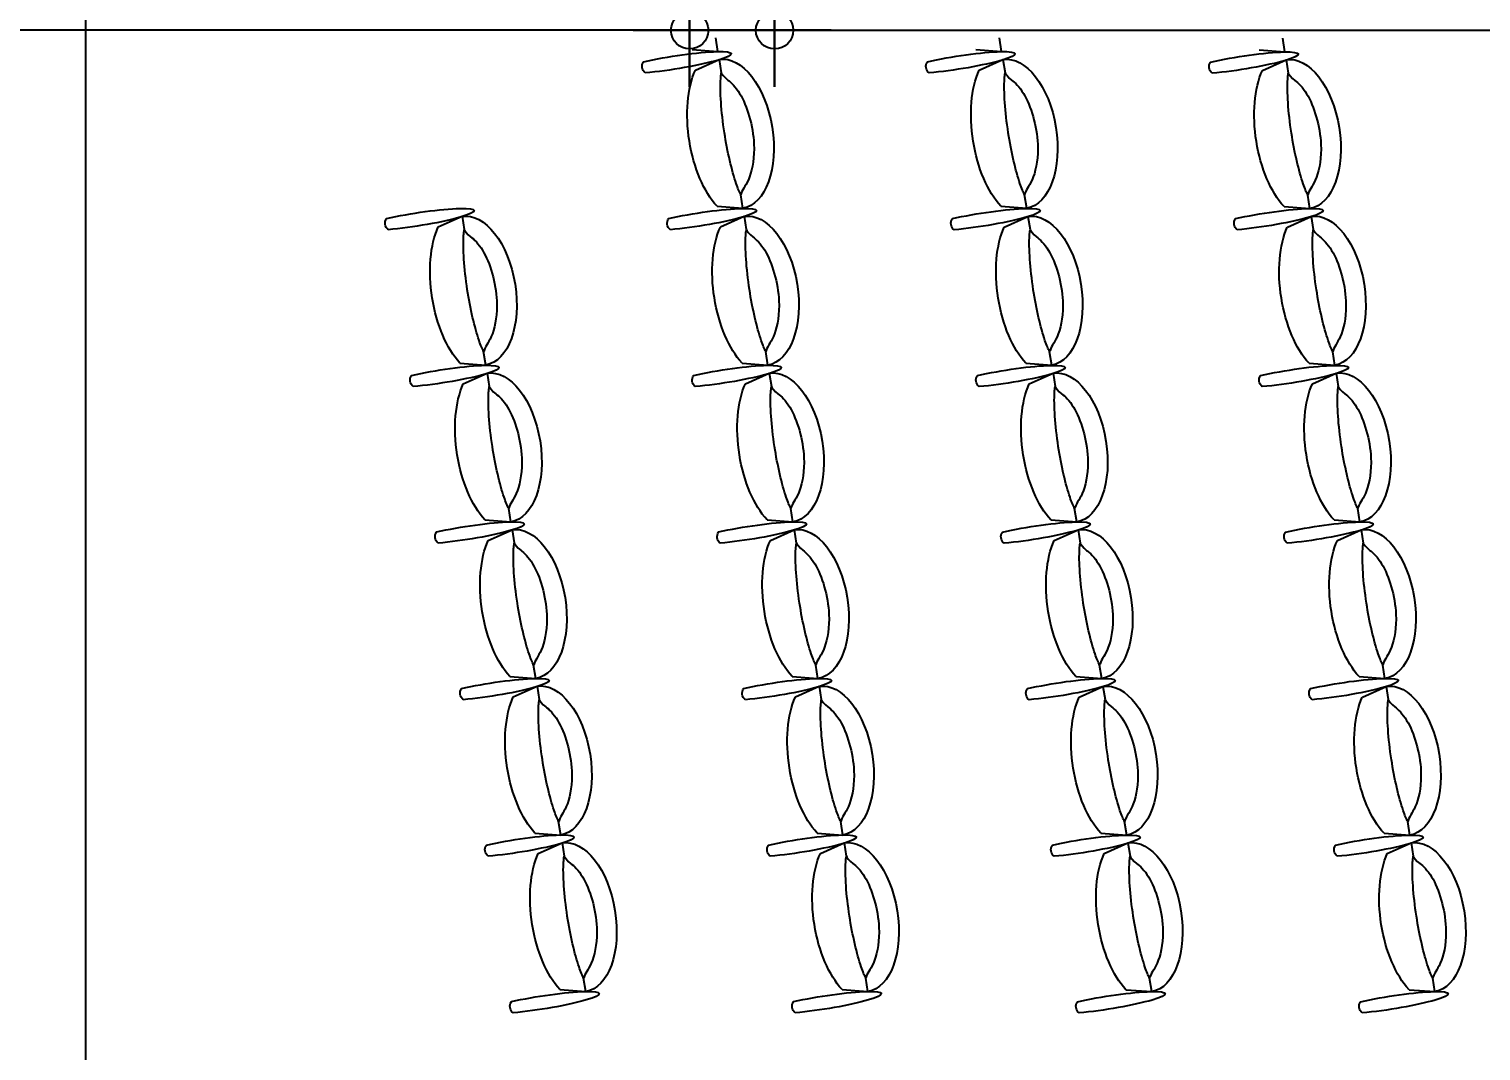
# Model space of a CAD drawing. Header units: metres. Extents: x -11 to 85, y -301 to 135.
# Drawn here: x 19.79 to 24.92, y -184.01 to -180.4 of the extents above; entities that cross this region are included whole.
import ezdxf

# ---------------------------------------------------------------- set-up
doc = ezdxf.new("R2010")
doc.units = ezdxf.units.M
doc.header["$LTSCALE"] = 0.036
doc.header["$PDMODE"] = 2
for name, color, linetype in [('arxitek isogeio', 252, 'Continuous'), ('DIMBLK', 252, 'Continuous'), ('Epipla', 252, 'Continuous')]:
    doc.layers.add(name, color=color, linetype=linetype)
doc.styles.get("Standard").update_dxf_attribs({"font": 'arial.ttf'})
doc.dimstyles.new('CADWDOT', dxfattribs={"dimscale": 0.1, "dimtxt": 1.8, "dimasz": 0.08, "dimexe": 2, "dimexo": 0, "dimgap": 0.09, "dimtad": 0, "dimrnd": 0.001, "dimzin": 0, "dimdsep": 46, "dimtxsty": 'Standard', "dimblk1": 'ARTDIM', "dimblk2": 'ARTDIM', "dimsah": 1, "dimcen": 0.09, "dimdle": 0.05, "dimse1": 1, "dimse2": 1, "dimadec": 0, "dimazin": 0, "dimtfac": 1, "dimtmove": 0, "dimatfit": 3, "dimldrblk": 'ARTDIM', "dimfxl": 2, "dimtvp": 0.9999, "dimtolj": 1, "dimtzin": 0, "dimarcsym": 0})

# ---------------------------------------------------------------- blocks, each defined once
blk = doc.blocks.new('ARTDIM')
at = {"layer": 'DIMBLK'}
for p, q in [((0, -24.9975), (0, 24.9975)), ((-24.9975, 0), (24.9975, 0))]:
    blk.add_line(p, q, dxfattribs=at)
blk.add_circle((0, 0), 8.25, dxfattribs=at)
blk = doc.blocks.new('*D1304')
at = {"layer": 'arxitek isogeio', "color": 0, "lineweight": -2}
blk.add_line((22.1157, -180.4041), (15.0817, -180.4041), dxfattribs=at)
at = {"layer": 'Defpoints', "color": 0, "transparency": 16777216}
for p in [(15.0737, -179.7468), (22.1237, -179.7468), (15.0737, -180.4041)]:
    blk.add_point(p, dxfattribs=at)
at = {"layer": 'arxitek isogeio', "color": 0, "lineweight": -2, "xscale": 0.008, "yscale": 0.008, "zscale": 0.008, "rotation": 180}
blk.add_blockref('ARTDIM', (15.0737, -180.4041), dxfattribs=at)
at = {"layer": 'arxitek isogeio', "color": 0, "lineweight": -2, "xscale": 0.008, "yscale": 0.008, "zscale": 0.008}
blk.add_blockref('ARTDIM', (22.1237, -180.4041), dxfattribs=at)
at = {"layer": 'arxitek isogeio', "color": 0, "insert": (18.5987, -180.2242), "char_height": 0.18, "attachment_point": 5}
blk.add_mtext('\\A1;7.05', dxfattribs=at)
blk = doc.blocks.new('*D1305')
at = {"layer": 'arxitek isogeio', "color": 0, "lineweight": -2}
for p, q in [((22.1317, -180.4041), (22.4157, -180.4041)), ((22.4237, -180.4041), (22.9983, -180.4041))]:
    blk.add_line(p, q, dxfattribs=at)
at = {"layer": 'Defpoints', "color": 0, "transparency": 16777216}
for p in [(22.1237, -179.7468), (22.4237, -179.7468), (22.4237, -180.4041)]:
    blk.add_point(p, dxfattribs=at)
at = {"layer": 'arxitek isogeio', "color": 0, "lineweight": -2, "xscale": 0.008, "yscale": 0.008, "zscale": 0.008, "rotation": 180}
blk.add_blockref('ARTDIM', (22.1237, -180.4041), dxfattribs=at)
at = {"layer": 'arxitek isogeio', "color": 0, "lineweight": -2, "xscale": 0.008, "yscale": 0.008, "zscale": 0.008}
blk.add_blockref('ARTDIM', (22.4237, -180.4041), dxfattribs=at)
at = {"layer": 'arxitek isogeio', "color": 0, "insert": (22.715, -180.2242), "char_height": 0.18, "attachment_point": 5}
blk.add_mtext('\\A1;0.30', dxfattribs=at)
blk = doc.blocks.new('*D1306')
at = {"layer": 'arxitek isogeio', "color": 0, "lineweight": -2}
blk.add_line((22.4317, -180.4041), (29.3157, -180.4041), dxfattribs=at)
at = {"layer": 'Defpoints', "color": 0, "transparency": 16777216}
for p in [(22.4237, -179.7468), (29.3237, -179.7468), (29.3237, -180.4041)]:
    blk.add_point(p, dxfattribs=at)
at = {"layer": 'arxitek isogeio', "color": 0, "lineweight": -2, "xscale": 0.008, "yscale": 0.008, "zscale": 0.008, "rotation": 180}
blk.add_blockref('ARTDIM', (22.4237, -180.4041), dxfattribs=at)
at = {"layer": 'arxitek isogeio', "color": 0, "lineweight": -2, "xscale": 0.008, "yscale": 0.008, "zscale": 0.008}
blk.add_blockref('ARTDIM', (29.3237, -180.4041), dxfattribs=at)
at = {"layer": 'arxitek isogeio', "color": 0, "insert": (25.8737, -180.2242), "char_height": 0.18, "attachment_point": 5}
blk.add_mtext('\\A1;6.90', dxfattribs=at)
blk = doc.blocks.new('A$C4C174ED7')
at = {"layer": 'Epipla'}
for p, q in [((1.6756, 3.0494), (1.7669, 3.0564)), ((1.7669, 3.0564), (1.7593, 3.009)), ((2.6721, 3.0495), (2.7633, 3.0565)), ((2.7633, 3.0565), (2.7558, 3.009)), ((3.6743, 3.0497), (3.7655, 3.0566)), ((3.7655, 3.0566), (3.758, 3.0092)), ((4.6743, 3.0497), (4.7655, 3.0566)), ((4.7655, 3.0566), (4.758, 3.0092)), ((1.599, 2.5687), (1.6831, 2.5311)), ((1.6831, 2.5311), (1.6906, 2.578)), ((2.5954, 2.5688), (2.6795, 2.5311)), ((2.6795, 2.5311), (2.687, 2.578)), ((3.5976, 2.569), (3.6817, 2.5313)), ((3.6817, 2.5313), (3.6892, 2.5782)), ((4.5976, 2.569), (4.6817, 2.5313)), ((4.6817, 2.5313), (4.6892, 2.5782)), ((1.5874, 2.4964), (1.6787, 2.5034)), ((1.6787, 2.5034), (1.6711, 2.456)), ((2.5838, 2.4965), (2.6751, 2.5035)), ((2.6751, 2.5035), (2.6675, 2.456)), ((3.5861, 2.4967), (3.6773, 2.5036)), ((3.6773, 2.5036), (3.6697, 2.4562)), ((4.5861, 2.4967), (4.6773, 2.5036)), ((4.6773, 2.5036), (4.6697, 2.4562)), ((1.5107, 2.0157), (1.5949, 1.978)), ((1.5949, 1.978), (1.6023, 2.025)), ((2.5071, 2.0158), (2.5913, 1.9781)), ((2.5913, 1.9781), (2.5988, 2.025)), ((3.5094, 2.016), (3.5935, 1.9783)), ((3.5935, 1.9783), (3.601, 2.0252)), ((4.5094, 2.016), (4.5935, 1.9783)), ((4.5935, 1.9783), (4.601, 2.0252)), ((1.4992, 1.9434), (1.5904, 1.9504)), ((1.5904, 1.9504), (1.5829, 1.903)), ((2.4956, 1.9435), (2.5869, 1.9505)), ((2.5869, 1.9505), (2.5793, 1.903)), ((3.4978, 1.9437), (3.5891, 1.9506)), ((3.5891, 1.9506), (3.5815, 1.9032)), ((4.4978, 1.9437), (4.5891, 1.9506)), ((4.5891, 1.9506), (4.5815, 1.9032)), ((1.4225, 1.4627), (1.5066, 1.425)), ((1.5066, 1.425), (1.5141, 1.4719)), ((2.4189, 1.4628), (2.503, 1.4251)), ((2.503, 1.4251), (2.5105, 1.472)), ((3.4211, 1.463), (3.5053, 1.4253)), ((3.5053, 1.4253), (3.5127, 1.4722)), ((4.4211, 1.463), (4.5053, 1.4253)), ((4.5053, 1.4253), (4.5127, 1.4722)), ((1.411, 1.3904), (1.5022, 1.3974)), ((1.5022, 1.3974), (1.4947, 1.35)), ((2.4074, 1.3905), (2.4986, 1.3975)), ((2.4986, 1.3975), (2.4911, 1.35)), ((3.4096, 1.3906), (3.5009, 1.3976)), ((3.5009, 1.3976), (3.4933, 1.3502)), ((4.4096, 1.3906), (4.5009, 1.3976)), ((4.5009, 1.3976), (4.4933, 1.3502)), ((1.3343, 0.9097), (1.4184, 0.872)), ((1.4184, 0.872), (1.4259, 0.9189)), ((2.3307, 0.9098), (2.4148, 0.8721)), ((2.4148, 0.8721), (2.4223, 0.919)), ((3.3329, 0.91), (3.417, 0.8723)), ((3.417, 0.8723), (3.4245, 0.9192)), ((4.3329, 0.91), (4.417, 0.8723)), ((4.417, 0.8723), (4.4245, 0.9192)), ((1.3226, 0.8363), (1.4138, 0.8433)), ((1.4138, 0.8433), (1.4062, 0.7959)), ((2.319, 0.8364), (2.4102, 0.8434)), ((2.4102, 0.8434), (2.4027, 0.7959)), ((3.3212, 0.8366), (3.4124, 0.8435)), ((3.4124, 0.8435), (3.4049, 0.7961)), ((4.3212, 0.8366), (4.4124, 0.8435)), ((4.4124, 0.8435), (4.4049, 0.7961)), ((1.33, 0.3179), (1.3375, 0.3649)), ((2.3264, 0.318), (2.3339, 0.3649)), ((3.3286, 0.3182), (3.3361, 0.3651)), ((4.3286, 0.3182), (4.3361, 0.3651)), ((1.2459, 0.3556), (1.33, 0.3179)), ((2.2423, 0.3557), (2.3264, 0.318)), ((3.2445, 0.3559), (3.3286, 0.3182)), ((4.2445, 0.3559), (4.3286, 0.3182)), ((2.2306, 0.2823), (2.3218, 0.2893)), ((2.3218, 0.2893), (2.3143, 0.2418)), ((3.2328, 0.2825), (3.324, 0.2894)), ((3.324, 0.2894), (3.3165, 0.242)), ((4.233, 0.2836), (4.3242, 0.2905)), ((4.3242, 0.2905), (4.3166, 0.2431)), ((2.1539, -0.1984), (2.238, -0.2361)), ((2.238, -0.2361), (2.2455, -0.1892)), ((3.1561, -0.1982), (3.2402, -0.2359)), ((3.2402, -0.2359), (3.2477, -0.189)), ((4.1563, -0.1971), (4.2404, -0.2348)), ((4.2404, -0.2348), (4.2479, -0.1879)), ((2.1422, -0.2718), (2.2334, -0.2648)), ((2.2334, -0.2648), (2.2259, -0.3123)), ((3.1444, -0.2716), (3.2356, -0.2647)), ((3.2356, -0.2647), (3.2281, -0.3121)), ((4.1446, -0.2705), (4.2358, -0.2636)), ((4.2358, -0.2636), (4.2282, -0.311))]:
    blk.add_line(p, q, dxfattribs=at)
for points in [[(1.5105, 3.1315, 0.397593), (1.5043, 3.0919)], [(2.5069, 3.1315, 0.397593), (2.5007, 3.092)], [(3.5091, 3.1317, 0.397593), (3.503, 3.0922)], [(4.5091, 3.1317, 0.397593), (4.503, 3.0922)], [(1.4223, 2.5785, 0.397593), (1.4161, 2.5389)], [(2.4187, 2.5785, 0.397593), (2.4125, 2.539)], [(3.4209, 2.5787, 0.397593), (3.4147, 2.5392)], [(4.4209, 2.5787, 0.397593), (4.4147, 2.5392)], [(1.334, 2.0254, 0.397593), (1.3279, 1.9859)], [(2.3304, 2.0255, 0.397593), (2.3243, 1.986)], [(3.3327, 2.0257, 0.397593), (3.3265, 1.9862)], [(4.3327, 2.0257, 0.397593), (4.3265, 1.9862)], [(1.2458, 1.4724, 0.397593), (1.2396, 1.4329)], [(2.2422, 1.4725, 0.397593), (2.2361, 1.433)], [(3.2444, 1.4727, 0.397593), (3.2383, 1.4331)], [(4.2444, 1.4727, 0.397593), (4.2383, 1.4331)], [(1.1576, 0.9194, 0.397593), (1.1514, 0.8799)], [(2.154, 0.9195, 0.397593), (2.1478, 0.88)], [(2.154, 0.9195, 0.397593), (2.1478, 0.88)], [(3.1562, 0.9197, 0.397593), (3.15, 0.8801)], [(3.1562, 0.9197, 0.397593), (3.15, 0.8801)], [(4.1562, 0.9197, 0.397593), (4.15, 0.8801)], [(1.0692, 0.3653, 0.397593), (1.063, 0.3258)], [(2.0656, 0.3654, 0.397593), (2.0594, 0.3259)], [(2.0656, 0.3654, 0.397593), (2.0594, 0.3259)], [(3.0678, 0.3656, 0.397593), (3.0616, 0.326)], [(3.0678, 0.3656, 0.397593), (3.0616, 0.326)], [(4.0678, 0.3656, 0.397593), (4.0616, 0.326)], [(1.9772, -0.1887, 0.397593), (1.971, -0.2282)], [(1.9772, -0.1887, 0.397593), (1.971, -0.2282)], [(2.9794, -0.1885, 0.397593), (2.9732, -0.228)], [(2.9794, -0.1885, 0.397593), (2.9732, -0.228)], [(3.9796, -0.1874, 0.397593), (3.9734, -0.227)]]:
    blk.add_lwpolyline(points, format="xyb", dxfattribs=at)
for centre, major_axis, ratio, start_param, end_param in [((1.6115, 3.0954), (-0.2028, 0.0318), 0.113529, 1.031877, 5.251545), ((2.6079, 3.0954), (-0.2028, 0.0318), 0.113529, 1.031877, 5.251545), ((3.6101, 3.0956), (-0.2028, 0.0318), 0.113529, 1.031877, 5.251545), ((4.6101, 3.0956), (-0.2028, 0.0318), 0.113529, 1.031877, 5.251545), ((1.725, 2.7937), (0.0463, 0.2995), 0.493003, 0.628379, 2.49343), ((1.725, 2.7937), (0.0419, 0.2627), 0.552275, 3.141593, 6.283185), ((2.7214, 2.7938), (0.0463, 0.2995), 0.493003, 0.628379, 2.49343), ((2.7214, 2.7938), (0.0419, 0.2627), 0.552275, 3.141593, 6.283185), ((3.7236, 2.794), (0.0463, 0.2995), 0.493003, 0.628379, 2.49343), ((3.7236, 2.794), (0.0419, 0.2627), 0.552275, 3.141593, 6.283185), ((4.7236, 2.794), (0.0463, 0.2995), 0.493003, 0.628379, 2.49343), ((4.7236, 2.794), (0.0419, 0.2627), 0.552275, 3.141593, 6.283185), ((1.5233, 2.5424), (-0.2028, 0.0318), 0.113529, 1.031877, 5.251545), ((2.5197, 2.5424), (-0.2028, 0.0318), 0.113529, 1.031877, 5.251545), ((3.5219, 2.5426), (-0.2028, 0.0318), 0.113529, 1.031877, 5.251545), ((4.5219, 2.5426), (-0.2028, 0.0318), 0.113529, 1.031877, 5.251545), ((1.6368, 2.2407), (0.0463, 0.2995), 0.493003, 0.628379, 2.49343), ((1.6368, 2.2407), (0.0419, 0.2627), 0.552275, 3.141593, 6.283185), ((2.6332, 2.2408), (0.0463, 0.2995), 0.493003, 0.628379, 2.49343), ((2.6332, 2.2408), (0.0419, 0.2627), 0.552275, 3.141593, 6.283185), ((3.6354, 2.241), (0.0463, 0.2995), 0.493003, 0.628379, 2.49343), ((3.6354, 2.241), (0.0419, 0.2627), 0.552275, 3.141593, 6.283185), ((4.6354, 2.241), (0.0463, 0.2995), 0.493003, 0.628379, 2.49343), ((4.6354, 2.241), (0.0419, 0.2627), 0.552275, 3.141593, 6.283185), ((1.435, 1.9894), (-0.2028, 0.0318), 0.113529, 1.031877, 5.251545), ((2.4315, 1.9894), (-0.2028, 0.0318), 0.113529, 1.031877, 5.251545), ((3.4337, 1.9896), (-0.2028, 0.0318), 0.113529, 1.031877, 5.251545), ((4.4337, 1.9896), (-0.2028, 0.0318), 0.113529, 1.031877, 5.251545), ((1.5485, 1.6877), (0.0419, 0.2627), 0.552275, 3.141593, 6.283185), ((2.545, 1.6878), (0.0419, 0.2627), 0.552275, 3.141593, 6.283185), ((3.5472, 1.6879), (0.0419, 0.2627), 0.552275, 3.141593, 6.283185), ((4.5472, 1.6879), (0.0419, 0.2627), 0.552275, 3.141593, 6.283185), ((1.5485, 1.6877), (0.0463, 0.2995), 0.493003, 0.628379, 2.49343), ((2.545, 1.6878), (0.0463, 0.2995), 0.493003, 0.628379, 2.49343), ((3.5472, 1.6879), (0.0463, 0.2995), 0.493003, 0.628379, 2.49343), ((4.5472, 1.6879), (0.0463, 0.2995), 0.493003, 0.628379, 2.49343), ((1.3468, 1.4364), (-0.2028, 0.0318), 0.113529, 1.031877, 5.251545), ((2.3432, 1.4364), (-0.2028, 0.0318), 0.113529, 1.031877, 5.251545), ((3.3454, 1.4366), (-0.2028, 0.0318), 0.113529, 1.031877, 5.251545), ((4.3454, 1.4366), (-0.2028, 0.0318), 0.113529, 1.031877, 5.251545), ((1.4603, 1.1347), (0.0463, 0.2995), 0.493003, 0.628379, 2.49343), ((1.4603, 1.1347), (0.0419, 0.2627), 0.552275, 3.141593, 6.283185), ((2.4567, 1.1348), (0.0463, 0.2995), 0.493003, 0.628379, 2.49343), ((2.4567, 1.1348), (0.0419, 0.2627), 0.552275, 3.141593, 6.283185), ((3.4589, 1.1349), (0.0463, 0.2995), 0.493003, 0.628379, 2.49343), ((3.4589, 1.1349), (0.0419, 0.2627), 0.552275, 3.141593, 6.283185), ((4.4589, 1.1349), (0.0463, 0.2995), 0.493003, 0.628379, 2.49343), ((4.4589, 1.1349), (0.0419, 0.2627), 0.552275, 3.141593, 6.283185), ((1.2586, 0.8834), (-0.2028, 0.0318), 0.113529, 1.031877, 5.251545), ((2.255, 0.8834), (-0.2028, 0.0318), 0.113529, 1.031877, 5.251545), ((3.2572, 0.8836), (-0.2028, 0.0318), 0.113529, 1.031877, 5.251545), ((4.2572, 0.8836), (-0.2028, 0.0318), 0.113529, 1.031877, 5.251545), ((1.3719, 0.5806), (0.0463, 0.2995), 0.493003, 0.628379, 2.49343), ((1.3719, 0.5806), (0.0419, 0.2627), 0.552275, 3.141593, 6.283185), ((2.3683, 0.5807), (0.0463, 0.2995), 0.493003, 0.628379, 2.49343), ((2.3683, 0.5807), (0.0419, 0.2627), 0.552275, 3.141593, 6.283185), ((3.3705, 0.5809), (0.0463, 0.2995), 0.493003, 0.628379, 2.49343), ((3.3705, 0.5809), (0.0419, 0.2627), 0.552275, 3.141593, 6.283185), ((4.3705, 0.5809), (0.0463, 0.2995), 0.493003, 0.628379, 2.49343), ((4.3705, 0.5809), (0.0419, 0.2627), 0.552275, 3.141593, 6.283185), ((1.1702, 0.3293), (-0.2028, 0.0318), 0.113529, 1.031877, 5.251545), ((2.1666, 0.3293), (-0.2028, 0.0318), 0.113529, 1.031877, 5.251545), ((3.1688, 0.3295), (-0.2028, 0.0318), 0.113529, 1.031877, 5.251545), ((4.1688, 0.3295), (-0.2028, 0.0318), 0.113529, 1.031877, 5.251545), ((2.2799, 0.0266), (0.0463, 0.2995), 0.493003, 0.628379, 2.49343), ((2.2799, 0.0266), (0.0419, 0.2627), 0.552275, 3.141593, 6.283185), ((3.2821, 0.0268), (0.0463, 0.2995), 0.493003, 0.628379, 2.49343), ((3.2821, 0.0268), (0.0419, 0.2627), 0.552275, 3.141593, 6.283185), ((4.2823, 0.0278), (0.0463, 0.2995), 0.493003, 0.628379, 2.49343), ((4.2823, 0.0278), (0.0419, 0.2627), 0.552275, 3.141593, 6.283185), ((2.0782, -0.2248), (-0.2028, 0.0318), 0.113529, 1.031877, 5.251545), ((3.0804, -0.2246), (-0.2028, 0.0318), 0.113529, 1.031877, 5.251545), ((4.0806, -0.2235), (-0.2028, 0.0318), 0.113529, 1.031877, 5.251545)]:
    blk.add_ellipse(centre, major_axis=major_axis, ratio=ratio, start_param=start_param, end_param=end_param, dxfattribs=at)
for points, knots in [([(1.7593, 3.009), (1.7548, 2.9999), (1.7489, 2.9861), (1.7278, 2.9245), (1.7121, 2.8573), (1.6903, 2.716), (1.6856, 2.6419), (1.689, 2.5908), (1.6898, 2.5839), (1.6906, 2.5784)], [0.506584, 0.506584, 0.506584, 0.506584, 0.805592, 0.805592, 1.599086, 1.599086, 2.473163, 2.473163, 2.635992, 2.635992, 2.635992, 2.635992]), ([(1.6906, 2.5784), (1.6906, 2.5784), (1.7017, 2.5958), (1.7253, 2.6116), (1.7412, 2.6277), (1.7821, 2.695), (1.8027, 2.7656), (1.8079, 2.8747), (1.8007, 2.9168), (1.7793, 2.9753), (1.7673, 2.9855), (1.7593, 3.009), (1.7593, 3.009), (1.7593, 3.009)], [3.141593, 3.141593, 3.141593, 3.141593, 3.601272, 3.601272, 4.06095, 4.06095, 4.924473, 4.924473, 5.526258, 5.526258, 6.140896, 6.140896, 6.283185, 6.283185, 6.283185, 6.283185]), ([(2.7558, 3.009), (2.7512, 3), (2.7453, 2.9861), (2.7243, 2.9246), (2.7086, 2.8574), (2.6867, 2.716), (2.682, 2.6419), (2.6854, 2.5909), (2.6862, 2.584), (2.6871, 2.5785)], [0.506584, 0.506584, 0.506584, 0.506584, 0.805592, 0.805592, 1.599086, 1.599086, 2.473163, 2.473163, 2.635992, 2.635992, 2.635992, 2.635992]), ([(2.6871, 2.5785), (2.6871, 2.5785), (2.6981, 2.5959), (2.7217, 2.6117), (2.7376, 2.6278), (2.7785, 2.6951), (2.7991, 2.7656), (2.8043, 2.8747), (2.7972, 2.9169), (2.7758, 2.9754), (2.7637, 2.9856), (2.7558, 3.009), (2.7558, 3.009), (2.7558, 3.009)], [3.141593, 3.141593, 3.141593, 3.141593, 3.601272, 3.601272, 4.06095, 4.06095, 4.924473, 4.924473, 5.526258, 5.526258, 6.140896, 6.140896, 6.283185, 6.283185, 6.283185, 6.283185]), ([(3.758, 3.0092), (3.7534, 3.0001), (3.7475, 2.9863), (3.7265, 2.9247), (3.7108, 2.8576), (3.689, 2.7162), (3.6843, 2.6421), (3.6876, 2.5911), (3.6884, 2.5841), (3.6893, 2.5786)], [0.506584, 0.506584, 0.506584, 0.506584, 0.805592, 0.805592, 1.599086, 1.599086, 2.473163, 2.473163, 2.635992, 2.635992, 2.635992, 2.635992]), ([(3.6893, 2.5786), (3.6893, 2.5786), (3.7003, 2.5961), (3.724, 2.6118), (3.7398, 2.628), (3.7807, 2.6953), (3.8013, 2.7658), (3.8065, 2.8749), (3.7994, 2.9171), (3.778, 2.9756), (3.7659, 2.9858), (3.758, 3.0092), (3.758, 3.0092), (3.758, 3.0092)], [3.141593, 3.141593, 3.141593, 3.141593, 3.601272, 3.601272, 4.06095, 4.06095, 4.924473, 4.924473, 5.526258, 5.526258, 6.140896, 6.140896, 6.283185, 6.283185, 6.283185, 6.283185]), ([(4.758, 3.0092), (4.7534, 3.0001), (4.7475, 2.9863), (4.7265, 2.9247), (4.7108, 2.8576), (4.689, 2.7162), (4.6843, 2.6421), (4.6876, 2.5911), (4.6884, 2.5841), (4.6893, 2.5786)], [0.506584, 0.506584, 0.506584, 0.506584, 0.805592, 0.805592, 1.599086, 1.599086, 2.473163, 2.473163, 2.635992, 2.635992, 2.635992, 2.635992]), ([(4.6893, 2.5786), (4.6893, 2.5786), (4.7003, 2.5961), (4.724, 2.6118), (4.7398, 2.628), (4.7807, 2.6953), (4.8013, 2.7658), (4.8065, 2.8749), (4.7994, 2.9171), (4.778, 2.9756), (4.7659, 2.9858), (4.758, 3.0092), (4.758, 3.0092), (4.758, 3.0092)], [3.141593, 3.141593, 3.141593, 3.141593, 3.601272, 3.601272, 4.06095, 4.06095, 4.924473, 4.924473, 5.526258, 5.526258, 6.140896, 6.140896, 6.283185, 6.283185, 6.283185, 6.283185]), ([(1.6711, 2.456), (1.6665, 2.4469), (1.6607, 2.4331), (1.6396, 2.3715), (1.6239, 2.3043), (1.6021, 2.163), (1.5974, 2.0889), (1.6008, 2.0378), (1.6016, 2.0309), (1.6024, 2.0254)], [0.506584, 0.506584, 0.506584, 0.506584, 0.805592, 0.805592, 1.599086, 1.599086, 2.473163, 2.473163, 2.635992, 2.635992, 2.635992, 2.635992]), ([(1.6024, 2.0254), (1.6024, 2.0254), (1.6135, 2.0428), (1.6371, 2.0586), (1.653, 2.0747), (1.6938, 2.142), (1.7145, 2.2126), (1.7197, 2.3217), (1.7125, 2.3638), (1.6911, 2.4223), (1.679, 2.4325), (1.6711, 2.456), (1.6711, 2.456), (1.6711, 2.456)], [3.141593, 3.141593, 3.141593, 3.141593, 3.601272, 3.601272, 4.06095, 4.06095, 4.924473, 4.924473, 5.526258, 5.526258, 6.140896, 6.140896, 6.283185, 6.283185, 6.283185, 6.283185]), ([(2.6675, 2.456), (2.6629, 2.4469), (2.6571, 2.4331), (2.636, 2.3715), (2.6203, 2.3044), (2.5985, 2.163), (2.5938, 2.0889), (2.5972, 2.0379), (2.598, 2.031), (2.5988, 2.0255)], [0.506584, 0.506584, 0.506584, 0.506584, 0.805592, 0.805592, 1.599086, 1.599086, 2.473163, 2.473163, 2.635992, 2.635992, 2.635992, 2.635992]), ([(2.5988, 2.0255), (2.5988, 2.0255), (2.6099, 2.0429), (2.6335, 2.0587), (2.6494, 2.0748), (2.6902, 2.1421), (2.7109, 2.2126), (2.7161, 2.3217), (2.7089, 2.3639), (2.6875, 2.4224), (2.6754, 2.4326), (2.6675, 2.456), (2.6675, 2.456), (2.6675, 2.456)], [3.141593, 3.141593, 3.141593, 3.141593, 3.601272, 3.601272, 4.06095, 4.06095, 4.924473, 4.924473, 5.526258, 5.526258, 6.140896, 6.140896, 6.283185, 6.283185, 6.283185, 6.283185]), ([(3.6697, 2.4562), (3.6652, 2.4471), (3.6593, 2.4333), (3.6382, 2.3717), (3.6225, 2.3046), (3.6007, 2.1632), (3.596, 2.0891), (3.5994, 2.0381), (3.6002, 2.0311), (3.6011, 2.0256)], [0.506584, 0.506584, 0.506584, 0.506584, 0.805592, 0.805592, 1.599086, 1.599086, 2.473163, 2.473163, 2.635992, 2.635992, 2.635992, 2.635992]), ([(3.6011, 2.0256), (3.6011, 2.0256), (3.6121, 2.0431), (3.6357, 2.0588), (3.6516, 2.075), (3.6925, 2.1422), (3.7131, 2.2128), (3.7183, 2.3219), (3.7111, 2.364), (3.6897, 2.4226), (3.6777, 2.4328), (3.6697, 2.4562), (3.6697, 2.4562), (3.6697, 2.4562)], [3.141593, 3.141593, 3.141593, 3.141593, 3.601272, 3.601272, 4.06095, 4.06095, 4.924473, 4.924473, 5.526258, 5.526258, 6.140896, 6.140896, 6.283185, 6.283185, 6.283185, 6.283185]), ([(4.6697, 2.4562), (4.6652, 2.4471), (4.6593, 2.4333), (4.6382, 2.3717), (4.6225, 2.3046), (4.6007, 2.1632), (4.596, 2.0891), (4.5994, 2.0381), (4.6002, 2.0311), (4.6011, 2.0256)], [0.506584, 0.506584, 0.506584, 0.506584, 0.805592, 0.805592, 1.599086, 1.599086, 2.473163, 2.473163, 2.635992, 2.635992, 2.635992, 2.635992]), ([(4.6011, 2.0256), (4.6011, 2.0256), (4.6121, 2.0431), (4.6357, 2.0588), (4.6516, 2.075), (4.6925, 2.1422), (4.7131, 2.2128), (4.7183, 2.3219), (4.7111, 2.364), (4.6897, 2.4226), (4.6777, 2.4328), (4.6697, 2.4562), (4.6697, 2.4562), (4.6697, 2.4562)], [3.141593, 3.141593, 3.141593, 3.141593, 3.601272, 3.601272, 4.06095, 4.06095, 4.924473, 4.924473, 5.526258, 5.526258, 6.140896, 6.140896, 6.283185, 6.283185, 6.283185, 6.283185]), ([(1.5829, 1.903), (1.5783, 1.8939), (1.5724, 1.8801), (1.5514, 1.8185), (1.5357, 1.7513), (1.5139, 1.61), (1.5092, 1.5358), (1.5125, 1.4848), (1.5133, 1.4779), (1.5142, 1.4724)], [0.506584, 0.506584, 0.506584, 0.506584, 0.805592, 0.805592, 1.599086, 1.599086, 2.473163, 2.473163, 2.635992, 2.635992, 2.635992, 2.635992]), ([(1.5142, 1.4724), (1.5142, 1.4724), (1.5252, 1.4898), (1.5489, 1.5056), (1.5647, 1.5217), (1.6056, 1.589), (1.6262, 1.6596), (1.6314, 1.7687), (1.6243, 1.8108), (1.6029, 1.8693), (1.5908, 1.8795), (1.5829, 1.903), (1.5829, 1.903), (1.5829, 1.903)], [3.141593, 3.141593, 3.141593, 3.141593, 3.601272, 3.601272, 4.06095, 4.06095, 4.924473, 4.924473, 5.526258, 5.526258, 6.140896, 6.140896, 6.283185, 6.283185, 6.283185, 6.283185]), ([(2.5793, 1.903), (2.5747, 1.8939), (2.5689, 1.8801), (2.5478, 1.8185), (2.5321, 1.7514), (2.5103, 1.61), (2.5056, 1.5359), (2.509, 1.4849), (2.5097, 1.4779), (2.5106, 1.4725)], [0.506584, 0.506584, 0.506584, 0.506584, 0.805592, 0.805592, 1.599086, 1.599086, 2.473163, 2.473163, 2.635992, 2.635992, 2.635992, 2.635992]), ([(2.5106, 1.4725), (2.5106, 1.4725), (2.5216, 1.4899), (2.5453, 1.5057), (2.5612, 1.5218), (2.602, 1.5891), (2.6227, 1.6596), (2.6278, 1.7687), (2.6207, 1.8109), (2.5993, 1.8694), (2.5872, 1.8796), (2.5793, 1.903), (2.5793, 1.903), (2.5793, 1.903)], [3.141593, 3.141593, 3.141593, 3.141593, 3.601272, 3.601272, 4.06095, 4.06095, 4.924473, 4.924473, 5.526258, 5.526258, 6.140896, 6.140896, 6.283185, 6.283185, 6.283185, 6.283185]), ([(3.5815, 1.9032), (3.5769, 1.8941), (3.5711, 1.8803), (3.55, 1.8187), (3.5343, 1.7516), (3.5125, 1.6102), (3.5078, 1.5361), (3.5112, 1.4851), (3.512, 1.4781), (3.5128, 1.4726)], [0.506584, 0.506584, 0.506584, 0.506584, 0.805592, 0.805592, 1.599086, 1.599086, 2.473163, 2.473163, 2.635992, 2.635992, 2.635992, 2.635992]), ([(3.5128, 1.4726), (3.5128, 1.4726), (3.5239, 1.4901), (3.5475, 1.5058), (3.5634, 1.5219), (3.6042, 1.5892), (3.6249, 1.6598), (3.6301, 1.7689), (3.6229, 1.811), (3.6015, 1.8696), (3.5894, 1.8798), (3.5815, 1.9032), (3.5815, 1.9032), (3.5815, 1.9032)], [3.141593, 3.141593, 3.141593, 3.141593, 3.601272, 3.601272, 4.06095, 4.06095, 4.924473, 4.924473, 5.526258, 5.526258, 6.140896, 6.140896, 6.283185, 6.283185, 6.283185, 6.283185]), ([(4.5815, 1.9032), (4.5769, 1.8941), (4.5711, 1.8803), (4.55, 1.8187), (4.5343, 1.7516), (4.5125, 1.6102), (4.5078, 1.5361), (4.5112, 1.4851), (4.512, 1.4781), (4.5128, 1.4726)], [0.506584, 0.506584, 0.506584, 0.506584, 0.805592, 0.805592, 1.599086, 1.599086, 2.473163, 2.473163, 2.635992, 2.635992, 2.635992, 2.635992]), ([(4.5128, 1.4726), (4.5128, 1.4726), (4.5239, 1.4901), (4.5475, 1.5058), (4.5634, 1.5219), (4.6042, 1.5892), (4.6249, 1.6598), (4.6301, 1.7689), (4.6229, 1.811), (4.6015, 1.8696), (4.5894, 1.8798), (4.5815, 1.9032), (4.5815, 1.9032), (4.5815, 1.9032)], [3.141593, 3.141593, 3.141593, 3.141593, 3.601272, 3.601272, 4.06095, 4.06095, 4.924473, 4.924473, 5.526258, 5.526258, 6.140896, 6.140896, 6.283185, 6.283185, 6.283185, 6.283185]), ([(1.4947, 1.35), (1.4901, 1.3409), (1.4842, 1.3271), (1.4632, 1.2655), (1.4474, 1.1983), (1.4256, 1.0569), (1.4209, 0.9828), (1.4243, 0.9318), (1.4251, 0.9249), (1.426, 0.9194)], [0.506584, 0.506584, 0.506584, 0.506584, 0.805592, 0.805592, 1.599086, 1.599086, 2.473163, 2.473163, 2.635992, 2.635992, 2.635992, 2.635992]), ([(1.426, 0.9194), (1.426, 0.9194), (1.437, 0.9368), (1.4606, 0.9526), (1.4765, 0.9687), (1.5174, 1.036), (1.538, 1.1066), (1.5432, 1.2157), (1.536, 1.2578), (1.5146, 1.3163), (1.5026, 1.3265), (1.4947, 1.35), (1.4947, 1.35), (1.4947, 1.35)], [3.141593, 3.141593, 3.141593, 3.141593, 3.601272, 3.601272, 4.06095, 4.06095, 4.924473, 4.924473, 5.526258, 5.526258, 6.140896, 6.140896, 6.283185, 6.283185, 6.283185, 6.283185]), ([(2.4911, 1.35), (2.4865, 1.3409), (2.4806, 1.3271), (2.4596, 1.2655), (2.4439, 1.1984), (2.422, 1.057), (2.4174, 0.9829), (2.4207, 0.9319), (2.4215, 0.9249), (2.4224, 0.9195)], [0.506584, 0.506584, 0.506584, 0.506584, 0.805592, 0.805592, 1.599086, 1.599086, 2.473163, 2.473163, 2.635992, 2.635992, 2.635992, 2.635992]), ([(2.4224, 0.9195), (2.4224, 0.9195), (2.4334, 0.9369), (2.4571, 0.9527), (2.4729, 0.9688), (2.5138, 1.0361), (2.5344, 1.1066), (2.5396, 1.2157), (2.5325, 1.2579), (2.5111, 1.3164), (2.499, 1.3266), (2.4911, 1.35), (2.4911, 1.35), (2.4911, 1.35)], [3.141593, 3.141593, 3.141593, 3.141593, 3.601272, 3.601272, 4.06095, 4.06095, 4.924473, 4.924473, 5.526258, 5.526258, 6.140896, 6.140896, 6.283185, 6.283185, 6.283185, 6.283185]), ([(3.4933, 1.3502), (3.4887, 1.3411), (3.4828, 1.3273), (3.4618, 1.2657), (3.4461, 1.1985), (3.4243, 1.0572), (3.4196, 0.9831), (3.4229, 0.9321), (3.4237, 0.9251), (3.4246, 0.9196)], [0.506584, 0.506584, 0.506584, 0.506584, 0.805592, 0.805592, 1.599086, 1.599086, 2.473163, 2.473163, 2.635992, 2.635992, 2.635992, 2.635992]), ([(3.4246, 0.9196), (3.4246, 0.9196), (3.4356, 0.937), (3.4593, 0.9528), (3.4751, 0.9689), (3.516, 1.0362), (3.5366, 1.1068), (3.5418, 1.2159), (3.5347, 1.258), (3.5133, 1.3166), (3.5012, 1.3268), (3.4933, 1.3502), (3.4933, 1.3502), (3.4933, 1.3502)], [3.141593, 3.141593, 3.141593, 3.141593, 3.601272, 3.601272, 4.06095, 4.06095, 4.924473, 4.924473, 5.526258, 5.526258, 6.140896, 6.140896, 6.283185, 6.283185, 6.283185, 6.283185]), ([(4.4933, 1.3502), (4.4887, 1.3411), (4.4828, 1.3273), (4.4618, 1.2657), (4.4461, 1.1985), (4.4243, 1.0572), (4.4196, 0.9831), (4.4229, 0.9321), (4.4237, 0.9251), (4.4246, 0.9196)], [0.506584, 0.506584, 0.506584, 0.506584, 0.805592, 0.805592, 1.599086, 1.599086, 2.473163, 2.473163, 2.635992, 2.635992, 2.635992, 2.635992]), ([(4.4246, 0.9196), (4.4246, 0.9196), (4.4356, 0.937), (4.4593, 0.9528), (4.4751, 0.9689), (4.516, 1.0362), (4.5366, 1.1068), (4.5418, 1.2159), (4.5347, 1.258), (4.5133, 1.3166), (4.5012, 1.3268), (4.4933, 1.3502), (4.4933, 1.3502), (4.4933, 1.3502)], [3.141593, 3.141593, 3.141593, 3.141593, 3.601272, 3.601272, 4.06095, 4.06095, 4.924473, 4.924473, 5.526258, 5.526258, 6.140896, 6.140896, 6.283185, 6.283185, 6.283185, 6.283185]), ([(1.4062, 0.7959), (1.4017, 0.7868), (1.3958, 0.773), (1.3747, 0.7114), (1.359, 0.6442), (1.3372, 0.5029), (1.3325, 0.4288), (1.3359, 0.3777), (1.3367, 0.3708), (1.3376, 0.3653)], [0.506584, 0.506584, 0.506584, 0.506584, 0.805592, 0.805592, 1.599086, 1.599086, 2.473163, 2.473163, 2.635992, 2.635992, 2.635992, 2.635992]), ([(1.3376, 0.3653), (1.3376, 0.3653), (1.3486, 0.3827), (1.3722, 0.3985), (1.3881, 0.4146), (1.429, 0.4819), (1.4496, 0.5525), (1.4548, 0.6616), (1.4476, 0.7037), (1.4262, 0.7622), (1.4142, 0.7724), (1.4062, 0.7959), (1.4062, 0.7959), (1.4062, 0.7959)], [3.141593, 3.141593, 3.141593, 3.141593, 3.601272, 3.601272, 4.06095, 4.06095, 4.924473, 4.924473, 5.526258, 5.526258, 6.140896, 6.140896, 6.283185, 6.283185, 6.283185, 6.283185]), ([(2.4027, 0.7959), (2.3981, 0.7868), (2.3922, 0.773), (2.3712, 0.7114), (2.3555, 0.6443), (2.3336, 0.5029), (2.3289, 0.4288), (2.3323, 0.3778), (2.3331, 0.3709), (2.334, 0.3654)], [0.506584, 0.506584, 0.506584, 0.506584, 0.805592, 0.805592, 1.599086, 1.599086, 2.473163, 2.473163, 2.635992, 2.635992, 2.635992, 2.635992]), ([(2.334, 0.3654), (2.334, 0.3654), (2.345, 0.3828), (2.3687, 0.3986), (2.3845, 0.4147), (2.4254, 0.482), (2.446, 0.5525), (2.4512, 0.6616), (2.4441, 0.7038), (2.4227, 0.7623), (2.4106, 0.7725), (2.4027, 0.7959), (2.4027, 0.7959), (2.4027, 0.7959)], [3.141593, 3.141593, 3.141593, 3.141593, 3.601272, 3.601272, 4.06095, 4.06095, 4.924473, 4.924473, 5.526258, 5.526258, 6.140896, 6.140896, 6.283185, 6.283185, 6.283185, 6.283185]), ([(3.4049, 0.7961), (3.4003, 0.787), (3.3944, 0.7732), (3.3734, 0.7116), (3.3577, 0.6445), (3.3359, 0.5031), (3.3312, 0.429), (3.3345, 0.378), (3.3353, 0.371), (3.3362, 0.3655)], [0.506584, 0.506584, 0.506584, 0.506584, 0.805592, 0.805592, 1.599086, 1.599086, 2.473163, 2.473163, 2.635992, 2.635992, 2.635992, 2.635992]), ([(3.3362, 0.3655), (3.3362, 0.3655), (3.3472, 0.383), (3.3709, 0.3987), (3.3867, 0.4149), (3.4276, 0.4821), (3.4482, 0.5527), (3.4534, 0.6618), (3.4463, 0.7039), (3.4249, 0.7625), (3.4128, 0.7727), (3.4049, 0.7961), (3.4049, 0.7961), (3.4049, 0.7961)], [3.141593, 3.141593, 3.141593, 3.141593, 3.601272, 3.601272, 4.06095, 4.06095, 4.924473, 4.924473, 5.526258, 5.526258, 6.140896, 6.140896, 6.283185, 6.283185, 6.283185, 6.283185]), ([(4.4049, 0.7961), (4.4003, 0.787), (4.3944, 0.7732), (4.3734, 0.7116), (4.3577, 0.6445), (4.3359, 0.5031), (4.3312, 0.429), (4.3345, 0.378), (4.3353, 0.371), (4.3362, 0.3655)], [0.506584, 0.506584, 0.506584, 0.506584, 0.805592, 0.805592, 1.599086, 1.599086, 2.473163, 2.473163, 2.635992, 2.635992, 2.635992, 2.635992]), ([(4.3362, 0.3655), (4.3362, 0.3655), (4.3472, 0.383), (4.3709, 0.3987), (4.3867, 0.4149), (4.4276, 0.4821), (4.4482, 0.5527), (4.4534, 0.6618), (4.4463, 0.7039), (4.4249, 0.7625), (4.4128, 0.7727), (4.4049, 0.7961), (4.4049, 0.7961), (4.4049, 0.7961)], [3.141593, 3.141593, 3.141593, 3.141593, 3.601272, 3.601272, 4.06095, 4.06095, 4.924473, 4.924473, 5.526258, 5.526258, 6.140896, 6.140896, 6.283185, 6.283185, 6.283185, 6.283185]), ([(2.3143, 0.2418), (2.3097, 0.2328), (2.3038, 0.2189), (2.2828, 0.1574), (2.2671, 0.0902), (2.2452, -0.0512), (2.2405, -0.1253), (2.2439, -0.1763), (2.2447, -0.1832), (2.2456, -0.1887)], [0.506584, 0.506584, 0.506584, 0.506584, 0.805592, 0.805592, 1.599086, 1.599086, 2.473163, 2.473163, 2.635992, 2.635992, 2.635992, 2.635992]), ([(2.2456, -0.1887), (2.2456, -0.1887), (2.2566, -0.1713), (2.2802, -0.1555), (2.2961, -0.1394), (2.337, -0.0721), (2.3576, -0.0016), (2.3628, 0.1075), (2.3557, 0.1497), (2.3343, 0.2082), (2.3222, 0.2184), (2.3143, 0.2418), (2.3143, 0.2418), (2.3143, 0.2418)], [3.141593, 3.141593, 3.141593, 3.141593, 3.601272, 3.601272, 4.06095, 4.06095, 4.924473, 4.924473, 5.526258, 5.526258, 6.140896, 6.140896, 6.283185, 6.283185, 6.283185, 6.283185]), ([(3.3165, 0.242), (3.3119, 0.2329), (3.306, 0.2191), (3.285, 0.1575), (3.2693, 0.0904), (3.2475, -0.051), (3.2428, -0.1251), (3.2461, -0.1761), (3.2469, -0.1831), (3.2478, -0.1886)], [0.506584, 0.506584, 0.506584, 0.506584, 0.805592, 0.805592, 1.599086, 1.599086, 2.473163, 2.473163, 2.635992, 2.635992, 2.635992, 2.635992]), ([(3.2478, -0.1886), (3.2478, -0.1886), (3.2588, -0.1711), (3.2825, -0.1554), (3.2983, -0.1392), (3.3392, -0.0719), (3.3598, -0.0014), (3.365, 0.1077), (3.3579, 0.1499), (3.3365, 0.2084), (3.3244, 0.2186), (3.3165, 0.242), (3.3165, 0.242), (3.3165, 0.242)], [3.141593, 3.141593, 3.141593, 3.141593, 3.601272, 3.601272, 4.06095, 4.06095, 4.924473, 4.924473, 5.526258, 5.526258, 6.140896, 6.140896, 6.283185, 6.283185, 6.283185, 6.283185]), ([(4.3166, 0.2431), (4.3121, 0.234), (4.3062, 0.2202), (4.2852, 0.1586), (4.2694, 0.0914), (4.2476, -0.0499), (4.2429, -0.124), (4.2463, -0.175), (4.2471, -0.182), (4.248, -0.1875)], [0.506584, 0.506584, 0.506584, 0.506584, 0.805592, 0.805592, 1.599086, 1.599086, 2.473163, 2.473163, 2.635992, 2.635992, 2.635992, 2.635992]), ([(4.248, -0.1875), (4.248, -0.1875), (4.259, -0.17), (4.2826, -0.1543), (4.2985, -0.1382), (4.3394, -0.0709), (4.36, -0.0003), (4.3652, 0.1088), (4.358, 0.1509), (4.3366, 0.2095), (4.3246, 0.2197), (4.3166, 0.2431), (4.3166, 0.2431), (4.3166, 0.2431)], [3.141593, 3.141593, 3.141593, 3.141593, 3.601272, 3.601272, 4.06095, 4.06095, 4.924473, 4.924473, 5.526258, 5.526258, 6.140896, 6.140896, 6.283185, 6.283185, 6.283185, 6.283185])]:
    blk.add_open_spline(points, degree=3, knots=knots, dxfattribs=at)

msp = doc.modelspace()

# ---------------------------------------------------------------- linework, layer by layer
at = {"layer": 'arxitek isogeio'}
msp.add_line((19.9899, -180.3613), (19.9899, -188.1806), dxfattribs=at)

# ---------------------------------------------------------------- block references
at = {"layer": 'arxitek isogeio', "xscale": -1, "rotation": 180}
msp.add_blockref('A$C4C174ED7', (19.9899, -180.7433), dxfattribs=at)

# ---------------------------------------------------------------- dimensions: what is measured, and where the dimension line sits
at = {"layer": 'arxitek isogeio'}
for base, p1, p2, picture, middle in [((15.0737, -180.4041), (22.1237, -179.7468), (15.0737, -179.7468), '*D1304', (18.5987, -180.2242)), ((22.4237, -180.4041), (22.1237, -179.7468), (22.4237, -179.7468), '*D1305', (22.715, -180.2242)), ((29.3237, -180.4041), (22.4237, -179.7468), (29.3237, -179.7468), '*D1306', (25.8737, -180.2242))]:
    dim = msp.add_linear_dim(base=base, p1=p1, p2=p2, dimstyle='CADWDOT', dxfattribs=at)
    dim.commit()
    dim.dimension.update_dxf_attribs({"geometry": picture, "text_midpoint": middle})

doc.saveas('drawing.dxf')
